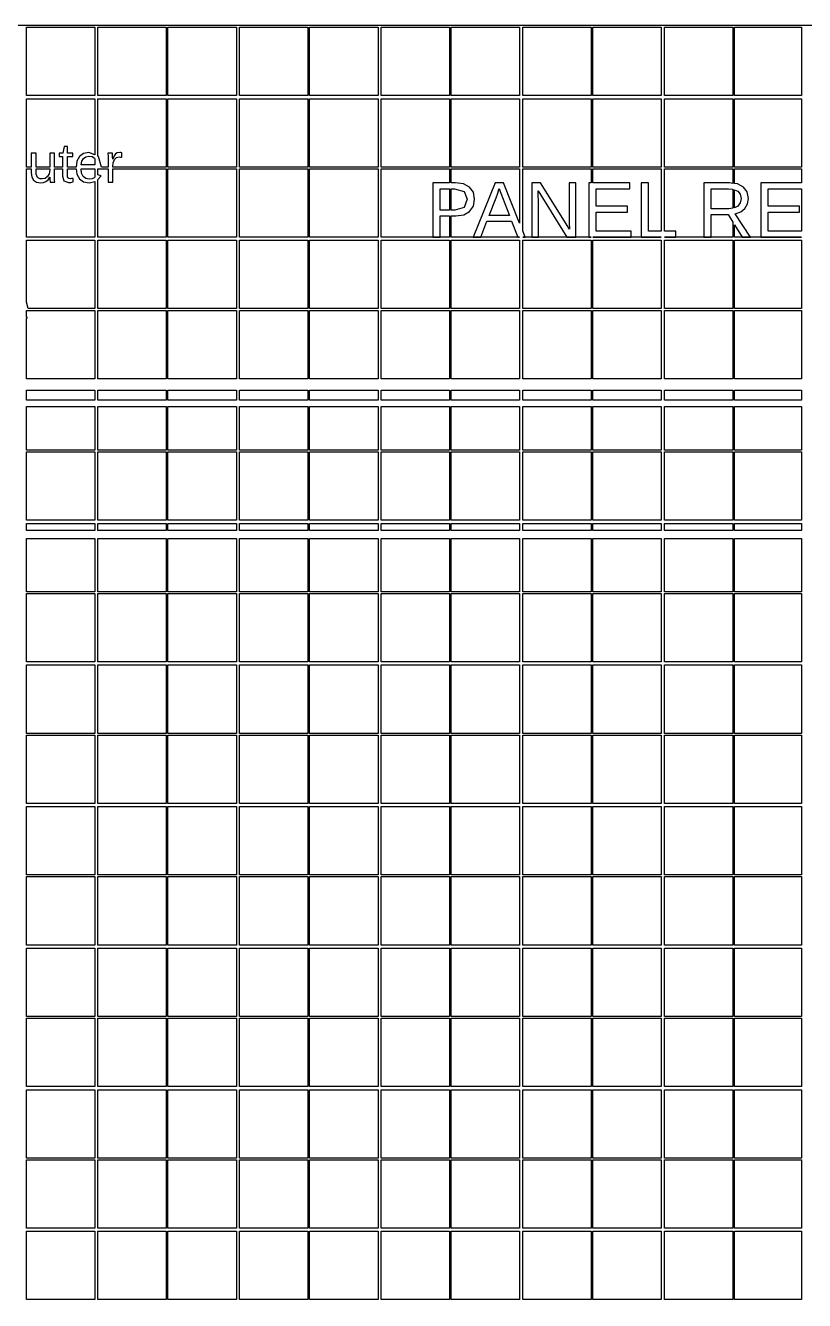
# Model space of a CAD drawing. Extents: x -105 to 105, y -185 to 185.
# Drawn here: x -55 to 0, y 95 to 185.1 of the extents above; entities that cross this region are included whole.
import ezdxf

# ---------------------------------------------------------------- set-up
doc = ezdxf.new("R2010")
doc.units = 0
doc.layers.get('0').update_dxf_attribs({"linetype": 'CONTINUOUS'})

msp = doc.modelspace()

# ---------------------------------------------------------------- linework, layer by layer
for points in [[(105, -185), (105.06, -185), (105.06, 185), (105, 185), (105, 185.06), (-105, 185.06), (-105, 185), (-105.06, 185), (-105.06, -185), (-105, -185), (-105, -185.06), (105, -185.06)], [(-54.94, 184.94), (-50.11, 184.94), (-50.11, 180.11), (-54.94, 180.11)], [(-49.89, 184.94), (-45.06, 184.94), (-45.06, 180.11), (-49.89, 180.11)], [(-44.94, 184.94), (-40.11, 184.94), (-40.11, 180.11), (-44.94, 180.11)], [(-39.89, 184.94), (-35.06, 184.94), (-35.06, 180.11), (-39.89, 180.11)], [(-34.94, 184.94), (-30.11, 184.94), (-30.11, 180.11), (-34.94, 180.11)], [(-29.89, 184.94), (-25.06, 184.94), (-25.06, 180.11), (-29.89, 180.11)], [(-24.94, 184.94), (-20.11, 184.94), (-20.11, 180.11), (-24.94, 180.11)], [(-19.89, 184.94), (-15.06, 184.94), (-15.06, 180.11), (-19.89, 180.11)], [(-14.94, 184.94), (-10.11, 184.94), (-10.11, 180.11), (-14.94, 180.11)], [(-9.89, 184.94), (-5.06, 184.94), (-5.06, 180.11), (-9.89, 180.11)], [(-4.94, 184.94), (-0.2, 184.94), (-0.2, 180.11), (-4.94, 180.11)], [(-54.94, 179.89), (-50.11, 179.89), (-50.11, 175.923), (-50.5175, 176.087), (-50.9088, 176.019), (-51.1982, 175.816), (-51.3769, 175.485), (-51.4332, 175.06), (-52.0441, 175.06), (-52.0441, 175.8), (-51.6644, 175.8), (-51.6644, 176.049), (-52.0441, 176.049), (-52.0441, 176.509), (-52.272, 176.509), (-52.3726, 176.049), (-52.6233, 176.049), (-52.6233, 175.8), (-52.3859, 175.8), (-52.3859, 175.06), (-52.9519, 175.06), (-52.9519, 176.049), (-53.2936, 176.049), (-53.2936, 175.06), (-54.2487, 175.06), (-54.2487, 176.049), (-54.5924, 176.049), (-54.5924, 175.06), (-54.94, 175.06)], [(-49.8382, 175.814), (-49.89, 175.835), (-49.89, 179.89), (-45.06, 179.89), (-45.06, 175.06), (-48.8274, 175.06), (-48.8274, 175.066), (-48.7994, 175.368), (-48.7154, 175.591), (-48.5782, 175.728), (-48.3907, 175.774), (-48.2882, 175.769), (-48.2084, 175.755), (-48.2084, 176.068), (-48.2782, 176.082), (-48.3471, 176.087), (-48.5189, 176.063), (-48.6471, 175.99), (-48.7472, 175.852), (-48.8351, 175.63), (-48.8426, 175.63), (-48.8464, 175.77), (-48.8578, 176.049), (-49.1806, 176.049), (-49.1721, 175.798), (-49.1692, 175.571), (-49.1692, 175.06), (-49.6296, 175.06)], [(-44.94, 179.89), (-40.11, 179.89), (-40.11, 175.06), (-44.94, 175.06)], [(-39.89, 179.89), (-35.06, 179.89), (-35.06, 175.06), (-39.89, 175.06)], [(-34.94, 179.89), (-30.11, 179.89), (-30.11, 175.06), (-34.94, 175.06)], [(-29.89, 179.89), (-25.06, 179.89), (-25.06, 175.06), (-29.89, 175.06)], [(-24.94, 179.89), (-20.11, 179.89), (-20.11, 175.06), (-24.94, 175.06)], [(-19.89, 179.89), (-15.06, 179.89), (-15.06, 175.06), (-19.89, 175.06)], [(-14.94, 179.89), (-10.11, 179.89), (-10.11, 175.06), (-14.94, 175.06)], [(-9.89, 179.89), (-5.06, 179.89), (-5.06, 175.06), (-9.89, 175.06)], [(-4.94, 179.89), (-0.2, 179.89), (-0.2, 175.06), (-4.94, 175.06)], [(-51.0289, 175.471), (-50.9172, 175.668), (-50.746, 175.793), (-50.5231, 175.835), (-50.2967, 175.797), (-50.1301, 175.686), (-50.11, 175.65), (-50.11, 175.212), (-51.0738, 175.212)], [(-54.94, 174.94), (-54.5924, 174.94), (-54.5924, 174.68), (-54.5532, 174.348), (-54.4358, 174.125), (-54.2338, 173.999), (-53.9411, 173.957), (-53.7301, 173.979), (-53.5566, 174.045), (-53.4111, 174.164), (-53.2841, 174.346), (-53.2785, 174.346), (-53.2749, 174.22), (-53.2718, 174.142), (-53.2692, 174.091), (-53.2671, 174.046), (-53.2652, 174.012), (-53.2633, 173.995), (-52.9405, 173.995), (-52.949, 174.144), (-52.9519, 174.433), (-52.9519, 174.94), (-52.3859, 174.94), (-52.3859, 174.429), (-52.2834, 174.081), (-51.9758, 173.964), (-51.8011, 173.976), (-51.6302, 174.01), (-51.6302, 174.262), (-51.7441, 174.242), (-51.8277, 174.236), (-51.9295, 174.251), (-51.9957, 174.296), (-52.032, 174.378), (-52.0441, 174.504), (-52.0441, 174.94), (-51.4244, 174.94), (-51.3769, 174.566), (-51.1982, 174.228), (-50.9055, 174.025), (-50.5042, 173.957), (-50.11, 174.046), (-50.11, 170.11), (-54.94, 170.11)], [(-53.9739, 174.233), (-54.0816, 174.27), (-54.1571, 174.335), (-54.2088, 174.431), (-54.2387, 174.566), (-54.2487, 174.747), (-54.2487, 174.94), (-53.2936, 174.94), (-53.2936, 174.859), (-53.3292, 174.591), (-53.436, 174.39), (-53.6046, 174.263), (-53.8253, 174.221)], [(-50.7515, 174.261), (-50.9314, 174.405), (-51.0411, 174.637), (-51.0765, 174.94), (-50.11, 174.94), (-50.11, 174.337), (-50.1482, 174.302), (-50.3041, 174.235), (-50.5042, 174.213)], [(-49.89, 174.173), (-49.6668, 174.443), (-49.89, 174.506), (-49.89, 174.94), (-49.1692, 174.94), (-49.1692, 173.995), (-48.8274, 173.995), (-48.8274, 174.94), (-45.06, 174.94), (-45.06, 170.11), (-49.89, 170.11)], [(-44.94, 174.94), (-40.11, 174.94), (-40.11, 170.11), (-44.94, 170.11)], [(-39.89, 174.94), (-35.06, 174.94), (-35.06, 170.11), (-39.89, 170.11)], [(-34.94, 174.94), (-30.11, 174.94), (-30.11, 170.11), (-34.94, 170.11)], [(-29.89, 174.94), (-25.06, 174.94), (-25.06, 173.941), (-26.2479, 173.941), (-26.2479, 170.119), (-25.7298, 170.119), (-25.7298, 171.608), (-25.06, 171.608), (-25.06, 170.11), (-29.89, 170.11)], [(-24.94, 171.608), (-24.6068, 171.608), (-24.0626, 171.688), (-23.6453, 171.928), (-23.3798, 172.304), (-23.2913, 172.791), (-23.3794, 173.277), (-23.6439, 173.64), (-24.0691, 173.866), (-24.6394, 173.941), (-24.94, 173.941), (-24.94, 174.94), (-20.11, 174.94), (-20.11, 171.1), (-21.2512, 173.941), (-21.8399, 173.941), (-23.3995, 170.119), (-22.8625, 170.119), (-22.423, 171.237), (-20.6816, 171.237), (-20.2449, 170.119), (-20.11, 170.119), (-20.11, 170.11), (-24.94, 170.11)], [(-19.89, 170.119), (-19.7159, 170.119), (-19.89, 170.552), (-19.89, 174.94), (-15.06, 174.94), (-15.06, 173.941), (-15.2371, 173.941), (-15.2371, 170.119), (-15.06, 170.119), (-15.06, 170.11), (-19.89, 170.11)], [(-14.94, 170.119), (-12.2263, 170.119), (-12.2263, 170.542), (-14.719, 170.542), (-14.719, 171.874), (-12.5002, 171.874), (-12.5002, 172.292), (-14.719, 172.292), (-14.719, 173.518), (-12.3375, 173.518), (-12.3375, 173.941), (-14.94, 173.941), (-14.94, 174.94), (-10.11, 174.94), (-10.11, 170.542), (-11.0135, 170.542), (-11.0135, 173.941), (-11.5316, 173.941), (-11.5316, 170.119), (-10.11, 170.119), (-10.11, 170.11), (-14.94, 170.11)], [(-9.89, 170.119), (-9.08222, 170.119), (-9.08222, 170.542), (-9.89, 170.542), (-9.89, 174.94), (-5.06, 174.94), (-5.06, 173.91), (-5.30614, 173.941), (-7.1045, 173.941), (-7.1045, 170.119), (-6.58642, 170.119), (-6.58642, 171.706), (-5.39566, 171.706), (-5.06, 171.169), (-5.06, 170.11), (-9.89, 170.11)], [(-4.94, 170.978), (-4.40286, 170.119), (-3.8061, 170.119), (-4.8911, 171.766), (-4.50154, 171.895), (-4.20622, 172.132), (-4.02007, 172.456), (-3.95802, 172.848), (-4.04584, 173.307), (-4.3093, 173.652), (-4.73413, 173.869), (-4.94, 173.895), (-4.94, 174.94), (-0.2, 174.94), (-0.2, 173.941), (-3.09246, 173.941), (-3.09246, 170.119), (-0.2, 170.119), (-0.2, 170.11), (-4.94, 170.11)], [(-18.788, 172.658), (-18.8016, 173.111), (-18.8151, 173.374), (-16.7699, 170.119), (-16.1461, 170.119), (-16.1461, 173.941), (-16.6126, 173.941), (-16.6126, 171.435), (-16.6045, 171.123), (-16.5801, 170.664), (-18.647, 173.941), (-19.2491, 173.941), (-19.2491, 170.119), (-18.788, 170.119)], [(-25.7298, 173.526), (-25.06, 173.526), (-25.06, 172.018), (-25.7298, 172.018)], [(-24.94, 173.526), (-24.7017, 173.526), (-24.0345, 173.341), (-23.8121, 172.785), (-24.0291, 172.21), (-24.6801, 172.018), (-24.94, 172.018)], [(-21.7775, 172.897), (-21.6608, 173.217), (-21.5767, 173.474), (-21.5523, 173.55), (-21.4791, 173.325), (-21.4031, 173.101), (-21.3272, 172.902), (-20.8362, 171.641), (-22.2657, 171.641)], [(-6.58642, 173.526), (-5.35766, 173.526), (-5.06, 173.491), (-5.06, 172.152), (-5.33598, 172.115), (-6.58642, 172.115)], [(-4.94, 173.462), (-4.70534, 173.351), (-4.53545, 173.136), (-4.47882, 172.842), (-4.53477, 172.536), (-4.70262, 172.307), (-4.94, 172.181)], [(-2.57438, 170.542), (-2.57438, 171.874), (-0.35558, 171.874), (-0.35558, 172.292), (-2.57438, 172.292), (-2.57438, 173.518), (-0.2, 173.518), (-0.2, 170.542)], [(-54.94, 165.51), (-54.94, 169.89), (-50.11, 169.89), (-50.11, 165.06), (-54.8155, 165.06)], [(-49.89, 169.89), (-45.06, 169.89), (-45.06, 165.06), (-49.89, 165.06)], [(-44.94, 169.89), (-40.11, 169.89), (-40.11, 165.06), (-44.94, 165.06)], [(-39.89, 169.89), (-35.06, 169.89), (-35.06, 165.06), (-39.89, 165.06)], [(-34.94, 169.89), (-30.11, 169.89), (-30.11, 165.06), (-34.94, 165.06)], [(-29.89, 169.89), (-25.06, 169.89), (-25.06, 165.06), (-29.89, 165.06)], [(-24.94, 169.89), (-20.11, 169.89), (-20.11, 165.06), (-24.94, 165.06)], [(-19.89, 169.89), (-15.06, 169.89), (-15.06, 165.06), (-19.89, 165.06)], [(-14.94, 169.89), (-10.11, 169.89), (-10.11, 165.06), (-14.94, 165.06)], [(-9.89, 169.89), (-5.06, 169.89), (-5.06, 165.06), (-9.89, 165.06)], [(-4.94, 169.89), (-0.2, 169.89), (-0.2, 165.06), (-4.94, 165.06)], [(-54.94, 164.337), (-54.8527, 164.443), (-54.94, 164.468), (-54.94, 164.94), (-50.11, 164.94), (-50.11, 160.11), (-54.94, 160.11)], [(-49.89, 164.94), (-45.06, 164.94), (-45.06, 160.11), (-49.89, 160.11)], [(-44.94, 164.94), (-40.11, 164.94), (-40.11, 160.11), (-44.94, 160.11)], [(-39.89, 164.94), (-35.06, 164.94), (-35.06, 160.11), (-39.89, 160.11)], [(-34.94, 164.94), (-30.11, 164.94), (-30.11, 160.11), (-34.94, 160.11)], [(-29.89, 164.94), (-25.06, 164.94), (-25.06, 160.11), (-29.89, 160.11)], [(-24.94, 164.94), (-20.11, 164.94), (-20.11, 160.11), (-24.94, 160.11)], [(-19.89, 164.94), (-15.06, 164.94), (-15.06, 160.11), (-19.89, 160.11)], [(-14.94, 164.94), (-10.11, 164.94), (-10.11, 160.11), (-14.94, 160.11)], [(-9.89, 164.94), (-5.06, 164.94), (-5.06, 160.11), (-9.89, 160.11)], [(-4.94, 164.94), (-0.2, 164.94), (-0.2, 160.11), (-4.94, 160.11)], [(-54.94, 158.606), (-54.94, 159.3), (-50.11, 159.3), (-50.11, 158.606)], [(-49.89, 158.606), (-49.89, 159.3), (-45.06, 159.3), (-45.06, 158.606)], [(-44.94, 158.606), (-44.94, 159.3), (-40.11, 159.3), (-40.11, 158.606)], [(-39.89, 158.606), (-39.89, 159.3), (-35.06, 159.3), (-35.06, 158.606)], [(-34.94, 158.606), (-34.94, 159.3), (-30.11, 159.3), (-30.11, 158.606)], [(-29.89, 158.606), (-29.89, 159.3), (-25.06, 159.3), (-25.06, 158.606)], [(-24.94, 158.606), (-24.94, 159.3), (-20.11, 159.3), (-20.11, 158.606)], [(-19.89, 158.606), (-19.89, 159.3), (-15.06, 159.3), (-15.06, 158.606)], [(-14.94, 158.606), (-14.94, 159.3), (-10.11, 159.3), (-10.11, 158.606)], [(-9.89, 158.606), (-9.89, 159.3), (-5.06, 159.3), (-5.06, 158.606)], [(-4.94, 158.606), (-4.94, 159.3), (-0.2, 159.3), (-0.2, 158.606)], [(-54.94, 158.156), (-50.11, 158.156), (-50.11, 155.06), (-54.94, 155.06)], [(-49.89, 158.156), (-45.06, 158.156), (-45.06, 155.06), (-49.89, 155.06)], [(-44.94, 158.156), (-40.11, 158.156), (-40.11, 155.06), (-44.94, 155.06)], [(-39.89, 158.156), (-35.06, 158.156), (-35.06, 155.06), (-39.89, 155.06)], [(-34.94, 158.156), (-30.11, 158.156), (-30.11, 155.06), (-34.94, 155.06)], [(-29.89, 158.156), (-25.06, 158.156), (-25.06, 155.06), (-29.89, 155.06)], [(-24.94, 158.156), (-20.11, 158.156), (-20.11, 155.06), (-24.94, 155.06)], [(-19.89, 158.156), (-15.06, 158.156), (-15.06, 155.06), (-19.89, 155.06)], [(-14.94, 158.156), (-10.11, 158.156), (-10.11, 155.06), (-14.94, 155.06)], [(-9.89, 158.156), (-5.06, 158.156), (-5.06, 155.06), (-9.89, 155.06)], [(-4.94, 158.156), (-0.2, 158.156), (-0.2, 155.06), (-4.94, 155.06)], [(-54.94, 154.94), (-50.11, 154.94), (-50.11, 150.11), (-54.94, 150.11)], [(-49.89, 154.94), (-45.06, 154.94), (-45.06, 150.11), (-49.89, 150.11)], [(-44.94, 154.94), (-40.11, 154.94), (-40.11, 150.11), (-44.94, 150.11)], [(-39.89, 154.94), (-35.06, 154.94), (-35.06, 150.11), (-39.89, 150.11)], [(-34.94, 154.94), (-30.11, 154.94), (-30.11, 150.11), (-34.94, 150.11)], [(-29.89, 154.94), (-25.06, 154.94), (-25.06, 150.11), (-29.89, 150.11)], [(-24.94, 154.94), (-20.11, 154.94), (-20.11, 150.11), (-24.94, 150.11)], [(-19.89, 154.94), (-15.06, 154.94), (-15.06, 150.11), (-19.89, 150.11)], [(-14.94, 154.94), (-10.11, 154.94), (-10.11, 150.11), (-14.94, 150.11)], [(-9.89, 154.94), (-5.06, 154.94), (-5.06, 150.11), (-9.89, 150.11)], [(-4.94, 154.94), (-0.2, 154.94), (-0.2, 150.11), (-4.94, 150.11)], [(-54.94, 149.38), (-54.94, 149.89), (-50.11, 149.89), (-50.11, 149.38)], [(-49.89, 149.38), (-49.89, 149.89), (-45.06, 149.89), (-45.06, 149.38)], [(-44.94, 149.38), (-44.94, 149.89), (-40.11, 149.89), (-40.11, 149.38)], [(-39.89, 149.38), (-39.89, 149.89), (-35.06, 149.89), (-35.06, 149.38)], [(-34.94, 149.38), (-34.94, 149.89), (-30.11, 149.89), (-30.11, 149.38)], [(-29.89, 149.38), (-29.89, 149.89), (-25.06, 149.89), (-25.06, 149.38)], [(-24.94, 149.38), (-24.94, 149.89), (-20.11, 149.89), (-20.11, 149.38)], [(-19.89, 149.38), (-19.89, 149.89), (-15.06, 149.89), (-15.06, 149.38)], [(-14.94, 149.38), (-14.94, 149.89), (-10.11, 149.89), (-10.11, 149.38)], [(-9.89, 149.38), (-9.89, 149.89), (-5.06, 149.89), (-5.06, 149.38)], [(-4.94, 149.38), (-4.94, 149.89), (-0.2, 149.89), (-0.2, 149.38)], [(-54.94, 148.83), (-50.11, 148.83), (-50.11, 145.06), (-54.94, 145.06)], [(-49.89, 148.83), (-45.06, 148.83), (-45.06, 145.06), (-49.89, 145.06)], [(-44.94, 148.83), (-40.11, 148.83), (-40.11, 145.06), (-44.94, 145.06)], [(-39.89, 148.83), (-35.06, 148.83), (-35.06, 145.06), (-39.89, 145.06)], [(-34.94, 148.83), (-30.11, 148.83), (-30.11, 145.06), (-34.94, 145.06)], [(-29.89, 148.83), (-25.06, 148.83), (-25.06, 145.06), (-29.89, 145.06)], [(-24.94, 148.83), (-20.11, 148.83), (-20.11, 145.06), (-24.94, 145.06)], [(-19.89, 148.83), (-15.06, 148.83), (-15.06, 145.06), (-19.89, 145.06)], [(-14.94, 148.83), (-10.11, 148.83), (-10.11, 145.06), (-14.94, 145.06)], [(-9.89, 148.83), (-5.06, 148.83), (-5.06, 145.06), (-9.89, 145.06)], [(-4.94, 148.83), (-0.2, 148.83), (-0.2, 145.06), (-4.94, 145.06)], [(-54.94, 144.94), (-50.11, 144.94), (-50.11, 140.11), (-54.94, 140.11)], [(-49.89, 144.94), (-45.06, 144.94), (-45.06, 140.11), (-49.89, 140.11)], [(-44.94, 144.94), (-40.11, 144.94), (-40.11, 140.11), (-44.94, 140.11)], [(-39.89, 144.94), (-35.06, 144.94), (-35.06, 140.11), (-39.89, 140.11)], [(-34.94, 144.94), (-30.11, 144.94), (-30.11, 140.11), (-34.94, 140.11)], [(-29.89, 144.94), (-25.06, 144.94), (-25.06, 140.11), (-29.89, 140.11)], [(-24.94, 144.94), (-20.11, 144.94), (-20.11, 140.11), (-24.94, 140.11)], [(-19.89, 144.94), (-15.06, 144.94), (-15.06, 140.11), (-19.89, 140.11)], [(-14.94, 144.94), (-10.11, 144.94), (-10.11, 140.11), (-14.94, 140.11)], [(-9.89, 144.94), (-5.06, 144.94), (-5.06, 140.11), (-9.89, 140.11)], [(-4.94, 144.94), (-0.2, 144.94), (-0.2, 140.11), (-4.94, 140.11)], [(-54.94, 139.89), (-50.11, 139.89), (-50.11, 135.06), (-54.94, 135.06)], [(-49.89, 139.89), (-45.06, 139.89), (-45.06, 135.06), (-49.89, 135.06)], [(-44.94, 139.89), (-40.11, 139.89), (-40.11, 135.06), (-44.94, 135.06)], [(-39.89, 139.89), (-35.06, 139.89), (-35.06, 135.06), (-39.89, 135.06)], [(-34.94, 139.89), (-30.11, 139.89), (-30.11, 135.06), (-34.94, 135.06)], [(-29.89, 139.89), (-25.06, 139.89), (-25.06, 135.06), (-29.89, 135.06)], [(-24.94, 139.89), (-20.11, 139.89), (-20.11, 135.06), (-24.94, 135.06)], [(-19.89, 139.89), (-15.06, 139.89), (-15.06, 135.06), (-19.89, 135.06)], [(-14.94, 139.89), (-10.11, 139.89), (-10.11, 135.06), (-14.94, 135.06)], [(-9.89, 139.89), (-5.06, 139.89), (-5.06, 135.06), (-9.89, 135.06)], [(-4.94, 139.89), (-0.2, 139.89), (-0.2, 135.06), (-4.94, 135.06)], [(-54.94, 134.94), (-50.11, 134.94), (-50.11, 130.11), (-54.94, 130.11)], [(-49.89, 134.94), (-45.06, 134.94), (-45.06, 130.11), (-49.89, 130.11)], [(-44.94, 134.94), (-40.11, 134.94), (-40.11, 130.11), (-44.94, 130.11)], [(-39.89, 134.94), (-35.06, 134.94), (-35.06, 130.11), (-39.89, 130.11)], [(-34.94, 134.94), (-30.11, 134.94), (-30.11, 130.11), (-34.94, 130.11)], [(-29.89, 134.94), (-25.06, 134.94), (-25.06, 130.11), (-29.89, 130.11)], [(-24.94, 134.94), (-20.11, 134.94), (-20.11, 130.11), (-24.94, 130.11)], [(-19.89, 134.94), (-15.06, 134.94), (-15.06, 130.11), (-19.89, 130.11)], [(-14.94, 134.94), (-10.11, 134.94), (-10.11, 130.11), (-14.94, 130.11)], [(-9.89, 134.94), (-5.06, 134.94), (-5.06, 130.11), (-9.89, 130.11)], [(-4.94, 134.94), (-0.2, 134.94), (-0.2, 130.11), (-4.94, 130.11)], [(-54.94, 129.89), (-50.11, 129.89), (-50.11, 125.06), (-54.94, 125.06)], [(-49.89, 129.89), (-45.06, 129.89), (-45.06, 125.06), (-49.89, 125.06)], [(-44.94, 129.89), (-40.11, 129.89), (-40.11, 125.06), (-44.94, 125.06)], [(-39.89, 129.89), (-35.06, 129.89), (-35.06, 125.06), (-39.89, 125.06)], [(-34.94, 129.89), (-30.11, 129.89), (-30.11, 125.06), (-34.94, 125.06)], [(-29.89, 129.89), (-25.06, 129.89), (-25.06, 125.06), (-29.89, 125.06)], [(-24.94, 129.89), (-20.11, 129.89), (-20.11, 125.06), (-24.94, 125.06)], [(-19.89, 129.89), (-15.06, 129.89), (-15.06, 125.06), (-19.89, 125.06)], [(-14.94, 129.89), (-10.11, 129.89), (-10.11, 125.06), (-14.94, 125.06)], [(-9.89, 129.89), (-5.06, 129.89), (-5.06, 125.06), (-9.89, 125.06)], [(-4.94, 129.89), (-0.2, 129.89), (-0.2, 125.06), (-4.94, 125.06)], [(-54.94, 124.94), (-50.11, 124.94), (-50.11, 120.11), (-54.94, 120.11)], [(-49.89, 124.94), (-45.06, 124.94), (-45.06, 120.11), (-49.89, 120.11)], [(-44.94, 124.94), (-40.11, 124.94), (-40.11, 120.11), (-44.94, 120.11)], [(-39.89, 124.94), (-35.06, 124.94), (-35.06, 120.11), (-39.89, 120.11)], [(-34.94, 124.94), (-30.11, 124.94), (-30.11, 120.11), (-34.94, 120.11)], [(-29.89, 124.94), (-25.06, 124.94), (-25.06, 120.11), (-29.89, 120.11)], [(-24.94, 124.94), (-20.11, 124.94), (-20.11, 120.11), (-24.94, 120.11)], [(-19.89, 124.94), (-15.06, 124.94), (-15.06, 120.11), (-19.89, 120.11)], [(-14.94, 124.94), (-10.11, 124.94), (-10.11, 120.11), (-14.94, 120.11)], [(-9.89, 124.94), (-5.06, 124.94), (-5.06, 120.11), (-9.89, 120.11)], [(-4.94, 124.94), (-0.2, 124.94), (-0.2, 120.11), (-4.94, 120.11)], [(-54.94, 119.89), (-50.11, 119.89), (-50.11, 115.06), (-54.94, 115.06)], [(-49.89, 119.89), (-45.06, 119.89), (-45.06, 115.06), (-49.89, 115.06)], [(-44.94, 119.89), (-40.11, 119.89), (-40.11, 115.06), (-44.94, 115.06)], [(-39.89, 119.89), (-35.06, 119.89), (-35.06, 115.06), (-39.89, 115.06)], [(-34.94, 119.89), (-30.11, 119.89), (-30.11, 115.06), (-34.94, 115.06)], [(-29.89, 119.89), (-25.06, 119.89), (-25.06, 115.06), (-29.89, 115.06)], [(-24.94, 119.89), (-20.11, 119.89), (-20.11, 115.06), (-24.94, 115.06)], [(-19.89, 119.89), (-15.06, 119.89), (-15.06, 115.06), (-19.89, 115.06)], [(-14.94, 119.89), (-10.11, 119.89), (-10.11, 115.06), (-14.94, 115.06)], [(-9.89, 119.89), (-5.06, 119.89), (-5.06, 115.06), (-9.89, 115.06)], [(-4.94, 119.89), (-0.2, 119.89), (-0.2, 115.06), (-4.94, 115.06)], [(-54.94, 114.94), (-50.11, 114.94), (-50.11, 110.11), (-54.94, 110.11)], [(-49.89, 114.94), (-45.06, 114.94), (-45.06, 110.11), (-49.89, 110.11)], [(-44.94, 114.94), (-40.11, 114.94), (-40.11, 110.11), (-44.94, 110.11)], [(-39.89, 114.94), (-35.06, 114.94), (-35.06, 110.11), (-39.89, 110.11)], [(-34.94, 114.94), (-30.11, 114.94), (-30.11, 110.11), (-34.94, 110.11)], [(-29.89, 114.94), (-25.06, 114.94), (-25.06, 110.11), (-29.89, 110.11)], [(-24.94, 114.94), (-20.11, 114.94), (-20.11, 110.11), (-24.94, 110.11)], [(-19.89, 114.94), (-15.06, 114.94), (-15.06, 110.11), (-19.89, 110.11)], [(-14.94, 114.94), (-10.11, 114.94), (-10.11, 110.11), (-14.94, 110.11)], [(-9.89, 114.94), (-5.06, 114.94), (-5.06, 110.11), (-9.89, 110.11)], [(-4.94, 114.94), (-0.2, 114.94), (-0.2, 110.11), (-4.94, 110.11)], [(-54.94, 109.89), (-50.11, 109.89), (-50.11, 105.06), (-54.94, 105.06)], [(-49.89, 109.89), (-45.06, 109.89), (-45.06, 105.06), (-49.89, 105.06)], [(-44.94, 109.89), (-40.11, 109.89), (-40.11, 105.06), (-44.94, 105.06)], [(-39.89, 109.89), (-35.06, 109.89), (-35.06, 105.06), (-39.89, 105.06)], [(-34.94, 109.89), (-30.11, 109.89), (-30.11, 105.06), (-34.94, 105.06)], [(-29.89, 109.89), (-25.06, 109.89), (-25.06, 105.06), (-29.89, 105.06)], [(-24.94, 109.89), (-20.11, 109.89), (-20.11, 105.06), (-24.94, 105.06)], [(-19.89, 109.89), (-15.06, 109.89), (-15.06, 105.06), (-19.89, 105.06)], [(-14.94, 109.89), (-10.11, 109.89), (-10.11, 105.06), (-14.94, 105.06)], [(-9.89, 109.89), (-5.06, 109.89), (-5.06, 105.06), (-9.89, 105.06)], [(-4.94, 109.89), (-0.2, 109.89), (-0.2, 105.06), (-4.94, 105.06)], [(-54.94, 104.94), (-50.11, 104.94), (-50.11, 100.11), (-54.94, 100.11)], [(-49.89, 104.94), (-45.06, 104.94), (-45.06, 100.11), (-49.89, 100.11)], [(-44.94, 104.94), (-40.11, 104.94), (-40.11, 100.11), (-44.94, 100.11)], [(-39.89, 104.94), (-35.06, 104.94), (-35.06, 100.11), (-39.89, 100.11)], [(-34.94, 104.94), (-30.11, 104.94), (-30.11, 100.11), (-34.94, 100.11)], [(-29.89, 104.94), (-25.06, 104.94), (-25.06, 100.11), (-29.89, 100.11)], [(-24.94, 104.94), (-20.11, 104.94), (-20.11, 100.11), (-24.94, 100.11)], [(-19.89, 104.94), (-15.06, 104.94), (-15.06, 100.11), (-19.89, 100.11)], [(-14.94, 104.94), (-10.11, 104.94), (-10.11, 100.11), (-14.94, 100.11)], [(-9.89, 104.94), (-5.06, 104.94), (-5.06, 100.11), (-9.89, 100.11)], [(-4.94, 104.94), (-0.2, 104.94), (-0.2, 100.11), (-4.94, 100.11)], [(-54.94, 99.89), (-50.11, 99.89), (-50.11, 95.06), (-54.94, 95.06)], [(-49.89, 99.89), (-45.06, 99.89), (-45.06, 95.06), (-49.89, 95.06)], [(-44.94, 99.89), (-40.11, 99.89), (-40.11, 95.06), (-44.94, 95.06)], [(-39.89, 99.89), (-35.06, 99.89), (-35.06, 95.06), (-39.89, 95.06)], [(-34.94, 99.89), (-30.11, 99.89), (-30.11, 95.06), (-34.94, 95.06)], [(-29.89, 99.89), (-25.06, 99.89), (-25.06, 95.06), (-29.89, 95.06)], [(-24.94, 99.89), (-20.11, 99.89), (-20.11, 95.06), (-24.94, 95.06)], [(-19.89, 99.89), (-15.06, 99.89), (-15.06, 95.06), (-19.89, 95.06)], [(-14.94, 99.89), (-10.11, 99.89), (-10.11, 95.06), (-14.94, 95.06)], [(-9.89, 99.89), (-5.06, 99.89), (-5.06, 95.06), (-9.89, 95.06)], [(-4.94, 99.89), (-0.2, 99.89), (-0.2, 95.06), (-4.94, 95.06)]]:
    msp.add_lwpolyline(points, close=True)

doc.saveas('drawing.dxf')
